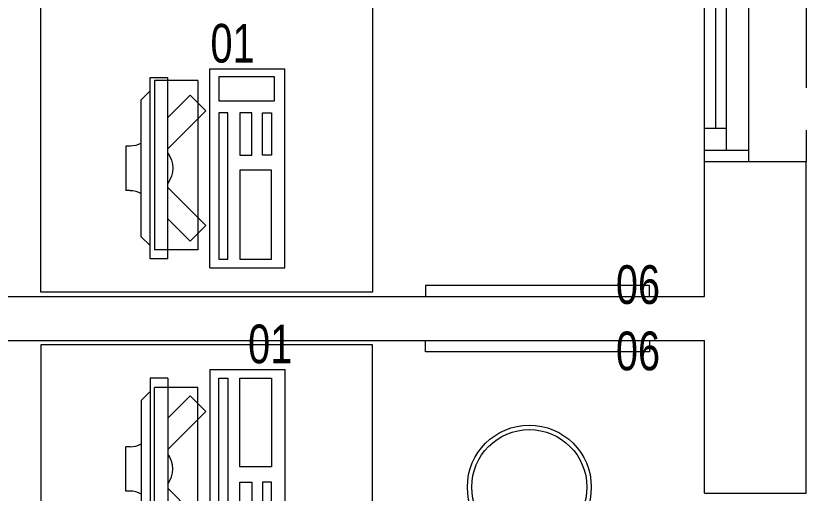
# Model space of a CAD drawing. Header units: millimetres. Extents: x -2143172 to 5255, y -610845 to 279739.
# Drawn here: x -1221947 to -1220161, y -14615 to -13535 of the extents above; entities that cross this region are included whole.
import ezdxf

# ---------------------------------------------------------------- set-up
doc = ezdxf.new("R2010")
doc.units = ezdxf.units.MM
doc.header["$LTSCALE"] = 30
doc.linetypes.add('HIDDEN', pattern=[9.525, 6.35, -3.175])
doc.linetypes.add('HIDDEN2', pattern=[0.1875, 0.125, -0.0625])
doc.layers.get('0').update_dxf_attribs({"lineweight": 5})
for name, color, linetype, lineweight in [('72_EGR_EQP_TAG', 142, 'Continuous', 5), ('Aluminum', 7, 'Continuous', 5), ('LOADING', 163, 'Continuous', 5), ('Proj', 7, 'HIDDEN2', 5), ('Walls', 32, 'Continuous', 5)]:
    doc.layers.add(name, color=color, linetype=linetype, lineweight=lineweight)
doc.styles.add('X3G_ENTITY_257CFD', font='swisscl.ttf', dxfattribs={"height": 200})

# ---------------------------------------------------------------- blocks, each defined once
blk = doc.blocks.new('ITCWLS1-P')
for p, q in [((-0.17, 0.45), (-0.17, 0)), ((-0.17, 0.45), (0, 0.45)), ((0, 0.45), (0, 0)), ((-0.2651, 0.43, 0), (-0.3051, 0.43, 0)), ((-0.3051, 0.43, 0), (-0.3051, 0.02, 0)), ((-0.2651, 0.43, 0), (-0.2651, 0.02, 0)), ((-0.1496, 0.4305), (-0.1291, 0.4305)), ((-0.1291, 0.4305), (-0.1291, 0.4089)), ((-0.3251, 0.38, 0), (-0.3051, 0.4, 0)), ((-0.3251, 0.38, 0), (-0.3251, 0.07, 0)), ((-0.3251, 0.07, 0), (-0.3051, 0.05, 0)), ((-0.3051, 0.02, 0), (-0.2651, 0.02, 0)), ((-0.17, 0), (0, 0))]:
    blk.add_line(p, q)
at = {"color": 8, "linetype": 'HIDDEN'}
for p, q in [((-0.197, 0.4094), (-0.295, 0.4094)), ((-0.295, 0.0264), (-0.295, 0.4094)), ((-0.197, 0.0264), (-0.197, 0.4094)), ((-0.197, 0.0264), (-0.295, 0.0264))]:
    blk.add_line(p, q, dxfattribs=at)
at = {"color": 1, "extrusion": (2.48281e-10, 3.18408e-10, -1)}
for p, q in [((-0.2651, 0.3395), (-0.2144, 0.3902)), ((-0.1791, 0.3548), (-0.2144, 0.3902)), ((-0.2651, 0.2688), (-0.1791, 0.3548))]:
    blk.add_line(p, q, dxfattribs=at)
at = {"color": 1}
for p, q in [((-0.3503, 0.275), (-0.3596, 0.275)), ((-0.3596, 0.175), (-0.3596, 0.275)), ((-0.3503, 0.175), (-0.3596, 0.175))]:
    blk.add_line(p, q, dxfattribs=at)
at = {"color": 1, "extrusion": (2.48281e-10, -3.18408e-10, -1)}
for p, q in [((-0.2651, 0.1812), (-0.1791, 0.0952)), ((-0.2651, 0.1105), (-0.2144, 0.0598)), ((-0.1791, 0.0952), (-0.2144, 0.0598))]:
    blk.add_line(p, q, dxfattribs=at)
blk.add_lwpolyline([(-0.1291, 0.4089), (-0.1291, 0.1), (-0.1496, 0.1), (-0.1496, 0.4305)])
for points in [[(-0.1019, 0.4305), (-0.0304, 0.4305), (-0.0304, 0.2294), (-0.1019, 0.2294)], [(-0.1019, 0.1954), (-0.0747, 0.1954), (-0.0747, 0.1), (-0.1019, 0.1)], [(-0.0304, 0.1954), (-0.0508, 0.1954), (-0.0508, 0.1), (-0.0304, 0.1)], [(-0.1496, 0.0727), (-0.0236, 0.0727), (-0.0236, 0.0182), (-0.1496, 0.0182)]]:
    blk.add_lwpolyline(points, close=True)
at = {"color": 250, "linetype": 'Continuous'}
for points in [[(-0.1496, 0.1), (-0.1496, 0.1), (-0.1496, 0.1), (-0.1496, 0.1), (-0.1496, 0.1), (-0.1496, 0.1), (-0.1496, 0.1), (-0.1496, 0.1), (-0.1496, 0.1)], [(-0.1496, 0.1), (-0.1496, 0.1), (-0.1496, 0.1), (-0.1496, 0.1), (-0.1496, 0.1), (-0.1496, 0.1), (-0.1496, 0.1), (-0.1496, 0.1), (-0.1496, 0.1), (-0.1496, 0.1), (-0.1496, 0.1), (-0.1496, 0.1), (-0.1496, 0.1), (-0.1496, 0.1), (-0.1496, 0.1), (-0.1496, 0.1), (-0.1496, 0.1), (-0.1496, 0.1)], [(-0.1496, 0.1), (-0.1496, 0.1), (-0.1496, 0.1), (-0.1496, 0.1), (-0.1496, 0.1), (-0.1496, 0.1), (-0.1496, 0.1), (-0.1496, 0.1), (-0.1496, 0.1), (-0.1496, 0.1)], [(-0.1496, 0.1), (-0.1496, 0.1), (-0.1496, 0.1), (-0.1496, 0.1), (-0.1496, 0.1), (-0.1496, 0.1), (-0.1496, 0.1)], [(-0.1496, 0.1), (-0.1496, 0.1), (-0.1496, 0.1), (-0.1496, 0.1), (-0.1496, 0.1), (-0.1496, 0.1), (-0.1496, 0.1), (-0.1496, 0.1), (-0.1496, 0.1), (-0.1496, 0.1)], [(-0.1496, 0.1), (-0.1496, 0.1), (-0.1496, 0.1), (-0.1496, 0.1), (-0.1496, 0.1), (-0.1496, 0.1), (-0.1496, 0.1), (-0.1496, 0.1), (-0.1496, 0.1), (-0.1496, 0.1), (-0.1496, 0.1), (-0.1496, 0.1), (-0.1496, 0.1), (-0.1496, 0.1), (-0.1496, 0.1)], [(-0.1496, 0.1), (-0.1496, 0.1), (-0.1496, 0.1), (-0.1496, 0.1), (-0.1496, 0.1), (-0.1496, 0.1), (-0.1496, 0.1), (-0.1496, 0.1), (-0.1496, 0.1), (-0.1496, 0.1)], [(-0.1496, 0.1), (-0.1496, 0.1), (-0.1496, 0.1), (-0.1496, 0.1), (-0.1496, 0.1), (-0.1496, 0.1), (-0.1496, 0.1), (-0.1496, 0.1), (-0.1496, 0.1), (-0.1496, 0.1)], [(-0.1496, 0.1), (-0.1496, 0.1), (-0.1496, 0.1), (-0.1496, 0.1), (-0.1496, 0.1), (-0.1496, 0.1), (-0.1496, 0.1), (-0.1496, 0.1), (-0.1496, 0.1), (-0.1496, 0.1), (-0.1496, 0.1), (-0.1496, 0.1), (-0.1496, 0.1), (-0.1496, 0.1), (-0.1496, 0.1), (-0.1496, 0.1), (-0.1496, 0.1), (-0.1496, 0.1), (-0.1496, 0.1), (-0.1496, 0.1), (-0.1496, 0.1), (-0.1496, 0.1), (-0.1496, 0.1), (-0.1496, 0.1), (-0.1496, 0.1), (-0.1496, 0.1), (-0.1496, 0.1), (-0.1496, 0.1), (-0.1496, 0.1), (-0.1496, 0.1), (-0.1496, 0.1), (-0.1496, 0.1), (-0.1496, 0.1), (-0.1496, 0.1), (-0.1496, 0.1), (-0.1496, 0.1), (-0.1496, 0.1), (-0.1496, 0.1), (-0.1496, 0.1), (-0.1496, 0.1), (-0.1496, 0.1), (-0.1496, 0.1), (-0.1496, 0.1), (-0.1496, 0.1), (-0.1496, 0.1), (-0.1496, 0.1), (-0.1496, 0.1), (-0.1496, 0.1), (-0.1496, 0.1), (-0.1496, 0.1), (-0.1496, 0.1), (-0.1496, 0.1), (-0.1496, 0.1), (-0.1496, 0.1)], [(-0.1496, 0.1), (-0.1496, 0.1), (-0.1496, 0.1), (-0.1496, 0.1), (-0.1496, 0.1), (-0.1496, 0.1), (-0.1496, 0.1), (-0.1496, 0.1), (-0.1496, 0.1), (-0.1496, 0.1), (-0.1496, 0.1), (-0.1496, 0.1), (-0.1496, 0.1), (-0.1496, 0.1), (-0.1496, 0.1), (-0.1496, 0.1), (-0.1496, 0.1), (-0.1496, 0.1), (-0.1496, 0.1), (-0.1496, 0.1), (-0.1496, 0.1), (-0.1496, 0.1), (-0.1496, 0.1), (-0.1496, 0.1), (-0.1496, 0.1), (-0.1496, 0.1), (-0.1496, 0.1), (-0.1496, 0.1), (-0.1496, 0.1), (-0.1496, 0.1), (-0.1496, 0.1), (-0.1496, 0.1), (-0.1496, 0.1), (-0.1496, 0.1), (-0.1496, 0.1), (-0.1496, 0.1), (-0.1496, 0.1), (-0.1496, 0.1), (-0.1496, 0.1), (-0.1496, 0.1), (-0.1496, 0.1), (-0.1496, 0.1), (-0.1496, 0.1), (-0.1496, 0.1), (-0.1496, 0.1), (-0.1496, 0.1), (-0.1496, 0.1), (-0.1496, 0.1), (-0.1496, 0.1), (-0.1496, 0.1), (-0.1496, 0.1), (-0.1496, 0.1), (-0.1496, 0.1), (-0.1496, 0.1), (-0.1496, 0.1), (-0.1496, 0.1), (-0.1496, 0.1), (-0.1496, 0.1), (-0.1496, 0.1), (-0.1496, 0.1), (-0.1496, 0.1), (-0.1496, 0.1), (-0.1496, 0.1), (-0.1496, 0.1), (-0.1496, 0.1), (-0.1496, 0.1), (-0.1496, 0.1), (-0.1496, 0.1), (-0.1496, 0.1), (-0.1496, 0.1), (-0.1496, 0.1), (-0.1496, 0.1), (-0.1496, 0.1), (-0.1496, 0.1), (-0.1496, 0.1), (-0.1496, 0.1), (-0.1496, 0.1), (-0.1496, 0.1), (-0.1496, 0.1), (-0.1496, 0.1), (-0.1496, 0.1), (-0.1496, 0.1), (-0.1496, 0.1), (-0.1496, 0.1), (-0.1496, 0.1), (-0.1496, 0.1), (-0.1496, 0.1), (-0.1496, 0.1), (-0.1496, 0.1)], [(-0.1496, 0.1), (-0.1496, 0.1), (-0.1496, 0.1), (-0.1496, 0.1), (-0.1496, 0.1), (-0.1496, 0.1), (-0.1496, 0.1), (-0.1496, 0.1), (-0.1496, 0.1), (-0.1496, 0.1), (-0.1496, 0.1), (-0.1496, 0.1)], [(-0.1496, 0.1), (-0.1496, 0.1), (-0.1496, 0.1), (-0.1496, 0.1), (-0.1496, 0.1), (-0.1496, 0.1), (-0.1496, 0.1)], [(-0.1496, 0.1), (-0.1496, 0.1), (-0.1496, 0.1), (-0.1496, 0.1), (-0.1496, 0.1), (-0.1496, 0.1), (-0.1496, 0.1), (-0.1496, 0.1), (-0.1496, 0.1), (-0.1496, 0.1), (-0.1496, 0.1), (-0.1496, 0.1), (-0.1496, 0.1), (-0.1496, 0.1), (-0.1496, 0.1), (-0.1496, 0.1), (-0.1496, 0.1)], [(-0.1496, 0.1), (-0.1496, 0.1), (-0.1496, 0.1), (-0.1496, 0.1), (-0.1496, 0.1), (-0.1496, 0.1), (-0.1496, 0.1), (-0.1496, 0.1), (-0.1496, 0.1), (-0.1496, 0.1), (-0.1496, 0.1), (-0.1496, 0.1), (-0.1496, 0.1), (-0.1496, 0.1), (-0.1496, 0.1), (-0.1496, 0.1), (-0.1496, 0.1), (-0.1496, 0.1), (-0.1496, 0.1), (-0.1496, 0.1), (-0.1496, 0.1), (-0.1496, 0.1), (-0.1496, 0.1), (-0.1496, 0.1), (-0.1496, 0.1), (-0.1496, 0.1), (-0.1496, 0.1), (-0.1496, 0.1), (-0.1496, 0.1), (-0.1496, 0.1), (-0.1496, 0.1), (-0.1496, 0.1), (-0.1496, 0.1), (-0.1496, 0.1), (-0.1496, 0.1), (-0.1496, 0.1), (-0.1496, 0.1), (-0.1496, 0.1), (-0.1496, 0.1), (-0.1496, 0.1), (-0.1496, 0.1), (-0.1496, 0.1), (-0.1496, 0.1), (-0.1496, 0.1), (-0.1496, 0.1), (-0.1496, 0.1), (-0.1496, 0.1), (-0.1496, 0.1), (-0.1496, 0.1), (-0.1496, 0.1), (-0.1496, 0.1), (-0.1496, 0.1), (-0.1496, 0.1), (-0.1496, 0.1), (-0.1496, 0.1), (-0.1496, 0.1), (-0.1496, 0.1), (-0.1496, 0.1), (-0.1496, 0.1), (-0.1496, 0.1), (-0.1496, 0.1), (-0.1496, 0.1), (-0.1496, 0.1), (-0.1496, 0.1), (-0.1496, 0.1), (-0.1496, 0.1), (-0.1496, 0.1), (-0.1496, 0.1), (-0.1496, 0.1), (-0.1496, 0.1), (-0.1496, 0.1), (-0.1496, 0.1), (-0.1496, 0.1), (-0.1496, 0.1), (-0.1496, 0.1), (-0.1496, 0.1), (-0.1496, 0.1), (-0.1496, 0.1), (-0.1496, 0.1), (-0.1496, 0.1), (-0.1496, 0.1), (-0.1496, 0.1), (-0.1496, 0.1), (-0.1496, 0.1), (-0.1496, 0.1), (-0.1496, 0.1), (-0.1496, 0.1), (-0.1496, 0.1), (-0.1496, 0.1), (-0.1496, 0.1), (-0.1496, 0.1), (-0.1496, 0.1), (-0.1496, 0.1), (-0.1496, 0.1), (-0.1496, 0.1), (-0.1496, 0.1), (-0.1496, 0.1), (-0.1496, 0.1), (-0.1496, 0.1), (-0.1496, 0.1), (-0.1496, 0.1), (-0.1496, 0.1), (-0.1496, 0.1), (-0.1496, 0.1), (-0.1496, 0.1), (-0.1496, 0.1), (-0.1496, 0.1), (-0.1496, 0.1), (-0.1496, 0.1), (-0.1496, 0.1), (-0.1496, 0.1)], [(-0.1496, 0.1), (-0.1496, 0.1), (-0.1496, 0.1), (-0.1496, 0.1), (-0.1496, 0.1), (-0.1496, 0.1), (-0.1496, 0.1), (-0.1496, 0.1)]]:
    blk.add_lwpolyline(points, dxfattribs=at)
for points in [[(-0.1496, 0.1), (-0.1496, 0.1), (-0.1496, 0.1), (-0.1496, 0.1), (-0.1496, 0.1), (-0.1496, 0.1), (-0.1496, 0.1), (-0.1496, 0.1), (-0.1496, 0.1), (-0.1496, 0.1), (-0.1496, 0.1), (-0.1496, 0.1), (-0.1496, 0.1), (-0.1496, 0.1), (-0.1496, 0.1), (-0.1496, 0.1), (-0.1496, 0.1), (-0.1496, 0.1), (-0.1496, 0.1), (-0.1496, 0.1), (-0.1496, 0.1), (-0.1496, 0.1), (-0.1496, 0.1), (-0.1496, 0.1), (-0.1496, 0.1), (-0.1496, 0.1), (-0.1496, 0.1), (-0.1496, 0.1), (-0.1496, 0.1), (-0.1496, 0.1), (-0.1496, 0.1), (-0.1496, 0.1), (-0.1496, 0.1), (-0.1496, 0.1), (-0.1496, 0.1), (-0.1496, 0.1), (-0.1496, 0.1), (-0.1496, 0.1), (-0.1496, 0.1), (-0.1496, 0.1), (-0.1496, 0.1), (-0.1496, 0.1), (-0.1496, 0.1), (-0.1496, 0.1), (-0.1496, 0.1), (-0.1496, 0.1), (-0.1496, 0.1), (-0.1496, 0.1), (-0.1496, 0.1), (-0.1496, 0.1), (-0.1496, 0.1), (-0.1496, 0.1), (-0.1496, 0.1), (-0.1496, 0.1), (-0.1496, 0.1), (-0.1496, 0.1), (-0.1496, 0.1), (-0.1496, 0.1), (-0.1496, 0.1), (-0.1496, 0.1), (-0.1496, 0.1), (-0.1496, 0.1), (-0.1496, 0.1), (-0.1496, 0.1), (-0.1496, 0.1), (-0.1496, 0.1), (-0.1496, 0.1), (-0.1496, 0.1), (-0.1496, 0.1), (-0.1496, 0.1), (-0.1496, 0.1), (-0.1496, 0.1), (-0.1496, 0.1), (-0.1496, 0.1), (-0.1496, 0.1), (-0.1496, 0.1), (-0.1496, 0.1), (-0.1496, 0.1), (-0.1496, 0.1), (-0.1496, 0.1), (-0.1496, 0.1), (-0.1496, 0.1), (-0.1496, 0.1), (-0.1496, 0.1), (-0.1496, 0.1), (-0.1496, 0.1), (-0.1496, 0.1), (-0.1496, 0.1), (-0.1496, 0.1), (-0.1496, 0.1), (-0.1496, 0.1), (-0.1496, 0.1), (-0.1496, 0.1), (-0.1496, 0.1), (-0.1496, 0.1), (-0.1496, 0.1), (-0.1496, 0.1), (-0.1496, 0.1), (-0.1496, 0.1), (-0.1496, 0.1), (-0.1496, 0.1), (-0.1496, 0.1), (-0.1496, 0.1), (-0.1496, 0.1), (-0.1496, 0.1), (-0.1496, 0.1), (-0.1496, 0.1), (-0.1496, 0.1), (-0.1496, 0.1), (-0.1496, 0.1), (-0.1496, 0.1), (-0.1496, 0.1), (-0.1496, 0.1), (-0.1496, 0.1), (-0.1496, 0.1), (-0.1496, 0.1), (-0.1496, 0.1), (-0.1496, 0.1), (-0.1496, 0.1), (-0.1496, 0.1), (-0.1496, 0.1), (-0.1496, 0.1), (-0.1496, 0.1), (-0.1496, 0.1), (-0.1496, 0.1), (-0.1496, 0.1), (-0.1496, 0.1), (-0.1496, 0.1), (-0.1496, 0.1), (-0.1496, 0.1), (-0.1496, 0.1), (-0.1496, 0.1), (-0.1496, 0.1), (-0.1496, 0.1), (-0.1496, 0.1), (-0.1496, 0.1), (-0.1496, 0.1), (-0.1496, 0.1), (-0.1496, 0.1), (-0.1496, 0.1), (-0.1496, 0.1), (-0.1496, 0.1), (-0.1496, 0.1), (-0.1496, 0.1), (-0.1496, 0.1), (-0.1496, 0.1), (-0.1496, 0.1), (-0.1496, 0.1), (-0.1496, 0.1), (-0.1496, 0.1), (-0.1496, 0.1), (-0.1496, 0.1), (-0.1496, 0.1), (-0.1496, 0.1), (-0.1496, 0.1), (-0.1496, 0.1), (-0.1496, 0.1), (-0.1496, 0.1), (-0.1496, 0.1), (-0.1496, 0.1), (-0.1496, 0.1), (-0.1496, 0.1), (-0.1496, 0.1), (-0.1496, 0.1), (-0.1496, 0.1), (-0.1496, 0.1), (-0.1496, 0.1), (-0.1496, 0.1), (-0.1496, 0.1), (-0.1496, 0.1), (-0.1496, 0.1), (-0.1496, 0.1), (-0.1496, 0.1), (-0.1496, 0.1), (-0.1496, 0.1), (-0.1496, 0.1), (-0.1496, 0.1), (-0.1496, 0.1), (-0.1496, 0.1), (-0.1496, 0.1), (-0.1496, 0.1), (-0.1496, 0.1), (-0.1496, 0.1), (-0.1496, 0.1), (-0.1496, 0.1), (-0.1496, 0.1), (-0.1496, 0.1), (-0.1496, 0.1), (-0.1496, 0.1), (-0.1496, 0.1), (-0.1496, 0.1), (-0.1496, 0.1), (-0.1496, 0.1), (-0.1496, 0.1), (-0.1496, 0.1), (-0.1496, 0.1), (-0.1496, 0.1), (-0.1496, 0.1), (-0.1496, 0.1), (-0.1496, 0.1), (-0.1496, 0.1), (-0.1496, 0.1), (-0.1496, 0.1), (-0.1496, 0.1), (-0.1496, 0.1), (-0.1496, 0.1), (-0.1496, 0.1), (-0.1496, 0.1), (-0.1496, 0.1), (-0.1496, 0.1), (-0.1496, 0.1), (-0.1496, 0.1), (-0.1496, 0.1), (-0.1496, 0.1), (-0.1496, 0.1), (-0.1496, 0.1), (-0.1496, 0.1), (-0.1496, 0.1), (-0.1496, 0.1), (-0.1496, 0.1), (-0.1496, 0.1), (-0.1496, 0.1), (-0.1496, 0.1), (-0.1496, 0.1), (-0.1496, 0.1), (-0.1496, 0.1), (-0.1496, 0.1), (-0.1496, 0.1), (-0.1496, 0.1), (-0.1496, 0.1), (-0.1496, 0.1), (-0.1496, 0.1), (-0.1496, 0.1), (-0.1496, 0.1), (-0.1496, 0.1), (-0.1496, 0.1), (-0.1496, 0.1), (-0.1496, 0.1), (-0.1496, 0.1), (-0.1496, 0.1), (-0.1496, 0.1), (-0.1496, 0.1), (-0.1496, 0.1), (-0.1496, 0.1), (-0.1496, 0.1), (-0.1496, 0.1), (-0.1496, 0.1), (-0.1496, 0.1), (-0.1496, 0.1), (-0.1496, 0.1), (-0.1496, 0.1), (-0.1496, 0.1), (-0.1496, 0.1), (-0.1496, 0.1), (-0.1496, 0.1), (-0.1496, 0.1), (-0.1496, 0.1), (-0.1496, 0.1), (-0.1496, 0.1), (-0.1496, 0.1), (-0.1496, 0.1), (-0.1496, 0.1), (-0.1496, 0.1), (-0.1496, 0.1), (-0.1496, 0.1), (-0.1496, 0.1), (-0.1496, 0.1), (-0.1496, 0.1), (-0.1496, 0.1), (-0.1496, 0.1), (-0.1496, 0.1), (-0.1496, 0.1), (-0.1496, 0.1), (-0.1496, 0.1), (-0.1496, 0.1), (-0.1496, 0.1), (-0.1496, 0.1)], [(-0.1496, 0.1), (-0.1496, 0.1), (-0.1496, 0.1), (-0.1496, 0.1), (-0.1496, 0.1), (-0.1496, 0.1), (-0.1496, 0.1), (-0.1496, 0.1), (-0.1496, 0.1), (-0.1496, 0.1), (-0.1496, 0.1), (-0.1496, 0.1), (-0.1496, 0.1), (-0.1496, 0.1), (-0.1496, 0.1), (-0.1496, 0.1), (-0.1496, 0.1), (-0.1496, 0.1), (-0.1496, 0.1), (-0.1496, 0.1), (-0.1496, 0.1), (-0.1496, 0.1), (-0.1496, 0.1), (-0.1496, 0.1), (-0.1496, 0.1), (-0.1496, 0.1), (-0.1496, 0.1), (-0.1496, 0.1), (-0.1496, 0.1), (-0.1496, 0.1), (-0.1496, 0.1), (-0.1496, 0.1), (-0.1496, 0.1), (-0.1496, 0.1), (-0.1496, 0.1), (-0.1496, 0.1), (-0.1496, 0.1), (-0.1496, 0.1), (-0.1496, 0.1), (-0.1496, 0.1), (-0.1496, 0.1), (-0.1496, 0.1), (-0.1496, 0.1), (-0.1496, 0.1), (-0.1496, 0.1), (-0.1496, 0.1), (-0.1496, 0.1), (-0.1496, 0.1), (-0.1496, 0.1), (-0.1496, 0.1), (-0.1496, 0.1), (-0.1496, 0.1), (-0.1496, 0.1), (-0.1496, 0.1), (-0.1496, 0.1), (-0.1496, 0.1), (-0.1496, 0.1), (-0.1496, 0.1), (-0.1496, 0.1), (-0.1496, 0.1), (-0.1496, 0.1), (-0.1496, 0.1), (-0.1496, 0.1), (-0.1496, 0.1), (-0.1496, 0.1), (-0.1496, 0.1), (-0.1496, 0.1), (-0.1496, 0.1), (-0.1496, 0.1), (-0.1496, 0.1), (-0.1496, 0.1), (-0.1496, 0.1), (-0.1496, 0.1), (-0.1496, 0.1), (-0.1496, 0.1), (-0.1496, 0.1), (-0.1496, 0.1), (-0.1496, 0.1), (-0.1496, 0.1), (-0.1496, 0.1), (-0.1496, 0.1), (-0.1496, 0.1), (-0.1496, 0.1), (-0.1496, 0.1), (-0.1496, 0.1), (-0.1496, 0.1), (-0.1496, 0.1), (-0.1496, 0.1), (-0.1496, 0.1), (-0.1496, 0.1), (-0.1496, 0.1), (-0.1496, 0.1), (-0.1496, 0.1), (-0.1496, 0.1), (-0.1496, 0.1), (-0.1496, 0.1), (-0.1496, 0.1), (-0.1496, 0.1), (-0.1496, 0.1), (-0.1496, 0.1), (-0.1496, 0.1), (-0.1496, 0.1), (-0.1496, 0.1), (-0.1496, 0.1), (-0.1496, 0.1), (-0.1496, 0.1), (-0.1496, 0.1), (-0.1496, 0.1), (-0.1496, 0.1), (-0.1496, 0.1), (-0.1496, 0.1), (-0.1496, 0.1), (-0.1496, 0.1), (-0.1496, 0.1), (-0.1496, 0.1), (-0.1496, 0.1), (-0.1496, 0.1), (-0.1496, 0.1), (-0.1496, 0.1), (-0.1496, 0.1), (-0.1496, 0.1), (-0.1496, 0.1), (-0.1496, 0.1), (-0.1496, 0.1), (-0.1496, 0.1), (-0.1496, 0.1), (-0.1496, 0.1), (-0.1496, 0.1), (-0.1496, 0.1), (-0.1496, 0.1), (-0.1496, 0.1), (-0.1496, 0.1), (-0.1496, 0.1), (-0.1496, 0.1), (-0.1496, 0.1), (-0.1496, 0.1), (-0.1496, 0.1), (-0.1496, 0.1), (-0.1496, 0.1), (-0.1496, 0.1), (-0.1496, 0.1), (-0.1496, 0.1), (-0.1496, 0.1), (-0.1496, 0.1), (-0.1496, 0.1), (-0.1496, 0.1), (-0.1496, 0.1), (-0.1496, 0.1), (-0.1496, 0.1), (-0.1496, 0.1), (-0.1496, 0.1), (-0.1496, 0.1), (-0.1496, 0.1), (-0.1496, 0.1), (-0.1496, 0.1), (-0.1496, 0.1), (-0.1496, 0.1), (-0.1496, 0.1), (-0.1496, 0.1), (-0.1496, 0.1), (-0.1496, 0.1), (-0.1496, 0.1), (-0.1496, 0.1), (-0.1496, 0.1), (-0.1496, 0.1), (-0.1496, 0.1), (-0.1496, 0.1), (-0.1496, 0.1), (-0.1496, 0.1), (-0.1496, 0.1), (-0.1496, 0.1), (-0.1496, 0.1), (-0.1496, 0.1), (-0.1496, 0.1), (-0.1496, 0.1), (-0.1496, 0.1), (-0.1496, 0.1), (-0.1496, 0.1), (-0.1496, 0.1), (-0.1496, 0.1), (-0.1496, 0.1), (-0.1496, 0.1), (-0.1496, 0.1), (-0.1496, 0.1), (-0.1496, 0.1), (-0.1496, 0.1), (-0.1496, 0.1), (-0.1496, 0.1), (-0.1496, 0.1), (-0.1496, 0.1), (-0.1496, 0.1), (-0.1496, 0.1), (-0.1496, 0.1), (-0.1496, 0.1), (-0.1496, 0.1), (-0.1496, 0.1), (-0.1496, 0.1), (-0.1496, 0.1), (-0.1496, 0.1), (-0.1496, 0.1), (-0.1496, 0.1), (-0.1496, 0.1), (-0.1496, 0.1), (-0.1496, 0.1), (-0.1496, 0.1), (-0.1496, 0.1), (-0.1496, 0.1), (-0.1496, 0.1), (-0.1496, 0.1), (-0.1496, 0.1), (-0.1496, 0.1), (-0.1496, 0.1), (-0.1496, 0.1), (-0.1496, 0.1)], [(-0.1496, 0.1), (-0.1496, 0.1), (-0.1496, 0.1), (-0.1496, 0.1), (-0.1496, 0.1), (-0.1496, 0.1), (-0.1496, 0.1), (-0.1496, 0.1), (-0.1496, 0.1), (-0.1496, 0.1), (-0.1496, 0.1), (-0.1496, 0.1), (-0.1496, 0.1), (-0.1496, 0.1), (-0.1496, 0.1), (-0.1496, 0.1), (-0.1496, 0.1), (-0.1496, 0.1), (-0.1496, 0.1), (-0.1496, 0.1), (-0.1496, 0.1), (-0.1496, 0.1), (-0.1496, 0.1), (-0.1496, 0.1), (-0.1496, 0.1), (-0.1496, 0.1), (-0.1496, 0.1), (-0.1496, 0.1), (-0.1496, 0.1), (-0.1496, 0.1), (-0.1496, 0.1), (-0.1496, 0.1), (-0.1496, 0.1), (-0.1496, 0.1), (-0.1496, 0.1), (-0.1496, 0.1), (-0.1496, 0.1), (-0.1496, 0.1), (-0.1496, 0.1), (-0.1496, 0.1), (-0.1496, 0.1), (-0.1496, 0.1), (-0.1496, 0.1), (-0.1496, 0.1), (-0.1496, 0.1), (-0.1496, 0.1), (-0.1496, 0.1), (-0.1496, 0.1), (-0.1496, 0.1), (-0.1496, 0.1), (-0.1496, 0.1), (-0.1496, 0.1), (-0.1496, 0.1), (-0.1496, 0.1), (-0.1496, 0.1), (-0.1496, 0.1), (-0.1496, 0.1), (-0.1496, 0.1), (-0.1496, 0.1), (-0.1496, 0.1), (-0.1496, 0.1), (-0.1496, 0.1), (-0.1496, 0.1), (-0.1496, 0.1), (-0.1496, 0.1), (-0.1496, 0.1), (-0.1496, 0.1), (-0.1496, 0.1), (-0.1496, 0.1), (-0.1496, 0.1), (-0.1496, 0.1), (-0.1496, 0.1), (-0.1496, 0.1), (-0.1496, 0.1), (-0.1496, 0.1), (-0.1496, 0.1), (-0.1496, 0.1), (-0.1496, 0.1), (-0.1496, 0.1), (-0.1496, 0.1), (-0.1496, 0.1), (-0.1496, 0.1), (-0.1496, 0.1), (-0.1496, 0.1), (-0.1496, 0.1), (-0.1496, 0.1), (-0.1496, 0.1), (-0.1496, 0.1), (-0.1496, 0.1), (-0.1496, 0.1), (-0.1496, 0.1), (-0.1496, 0.1), (-0.1496, 0.1), (-0.1496, 0.1), (-0.1496, 0.1), (-0.1496, 0.1), (-0.1496, 0.1), (-0.1496, 0.1), (-0.1496, 0.1), (-0.1496, 0.1), (-0.1496, 0.1), (-0.1496, 0.1), (-0.1496, 0.1), (-0.1496, 0.1), (-0.1496, 0.1), (-0.1496, 0.1), (-0.1496, 0.1), (-0.1496, 0.1), (-0.1496, 0.1), (-0.1496, 0.1), (-0.1496, 0.1), (-0.1496, 0.1), (-0.1496, 0.1), (-0.1496, 0.1), (-0.1496, 0.1), (-0.1496, 0.1), (-0.1496, 0.1), (-0.1496, 0.1), (-0.1496, 0.1), (-0.1496, 0.1), (-0.1496, 0.1), (-0.1496, 0.1), (-0.1496, 0.1), (-0.1496, 0.1), (-0.1496, 0.1), (-0.1496, 0.1), (-0.1496, 0.1), (-0.1496, 0.1), (-0.1496, 0.1), (-0.1496, 0.1), (-0.1496, 0.1), (-0.1496, 0.1), (-0.1496, 0.1), (-0.1496, 0.1), (-0.1496, 0.1), (-0.1496, 0.1), (-0.1496, 0.1), (-0.1496, 0.1), (-0.1496, 0.1), (-0.1496, 0.1), (-0.1496, 0.1), (-0.1496, 0.1), (-0.1496, 0.1), (-0.1496, 0.1), (-0.1496, 0.1), (-0.1496, 0.1), (-0.1496, 0.1), (-0.1496, 0.1), (-0.1496, 0.1), (-0.1496, 0.1), (-0.1496, 0.1), (-0.1496, 0.1), (-0.1496, 0.1), (-0.1496, 0.1), (-0.1496, 0.1), (-0.1496, 0.1), (-0.1496, 0.1), (-0.1496, 0.1), (-0.1496, 0.1), (-0.1496, 0.1), (-0.1496, 0.1), (-0.1496, 0.1), (-0.1496, 0.1), (-0.1496, 0.1), (-0.1496, 0.1), (-0.1496, 0.1), (-0.1496, 0.1), (-0.1496, 0.1), (-0.1496, 0.1), (-0.1496, 0.1), (-0.1496, 0.1), (-0.1496, 0.1), (-0.1496, 0.1), (-0.1496, 0.1), (-0.1496, 0.1), (-0.1496, 0.1), (-0.1496, 0.1), (-0.1496, 0.1), (-0.1496, 0.1), (-0.1496, 0.1), (-0.1496, 0.1), (-0.1496, 0.1), (-0.1496, 0.1), (-0.1496, 0.1), (-0.1496, 0.1), (-0.1496, 0.1), (-0.1496, 0.1), (-0.1496, 0.1), (-0.1496, 0.1), (-0.1496, 0.1), (-0.1496, 0.1), (-0.1496, 0.1), (-0.1496, 0.1), (-0.1496, 0.1), (-0.1496, 0.1), (-0.1496, 0.1), (-0.1496, 0.1), (-0.1496, 0.1), (-0.1496, 0.1), (-0.1496, 0.1), (-0.1496, 0.1), (-0.1496, 0.1), (-0.1496, 0.1), (-0.1496, 0.1), (-0.1496, 0.1), (-0.1496, 0.1), (-0.1496, 0.1), (-0.1496, 0.1), (-0.1496, 0.1), (-0.1496, 0.1), (-0.1496, 0.1), (-0.1496, 0.1), (-0.1496, 0.1), (-0.1496, 0.1), (-0.1496, 0.1), (-0.1496, 0.1), (-0.1496, 0.1), (-0.1496, 0.1), (-0.1496, 0.1)]]:
    blk.add_lwpolyline(points, close=True, dxfattribs=at)
at = {"color": 1}
for centre, radius, start, end in [((-0.3503, 0.325), 0.05, 270, 300.3093), ((-0.3089, 0.225), 0.0556, 321.9431, 38.0569), ((-0.3503, 0.125), 0.05, 59.6907, 90)]:
    blk.add_arc(centre, radius, start, end, dxfattribs=at)
blk = doc.blocks.new('WM00001-P')
blk.add_circle((0, 0), 0.14)
at = {"color": 8}
blk.add_circle((0, 0), 0.13, dxfattribs=at)

msp = doc.modelspace()

# ---------------------------------------------------------------- linework, layer by layer
at = {"layer": 'Aluminum'}
for p, q in [((-1220390.9, -13864.7), (-1220390.9, -12364.7)), ((-1220290.9, -13864.7), (-1220290.9, -12364.7)), ((-1220340.9, -13839.7), (-1220340.9, -12389.7)), ((-1220365.9, -12439.7), (-1220365.9, -13789.7)), ((-1220340.9, -13789.7), (-1220390.9, -13789.7)), ((-1220290.9, -13839.7), (-1220390.9, -13839.7))]:
    msp.add_line(p, q, dxfattribs=at)
at = {"layer": 'LOADING', "elevation": -0.1}
for points in [[(-1221140.9, -14160.1), (-1221890.9, -14160.1), (-1221890.9, -12660.1), (-1221140.9, -12660.1)], [(-1221140.9, -14279.3), (-1221890.9, -14279.3), (-1221890.9, -15779.3), (-1221140.9, -15779.3)]]:
    msp.add_lwpolyline(points, close=True, dxfattribs=at)
for points in [[(-1220515.2, -14169.7), (-1220515.2, -14144.7), (-1221021.2, -14144.7), (-1221021.2, -14169.7), (-1220515.2, -14169.7)], [(-1220515.2, -14269.7), (-1220515.2, -14294.7), (-1221021.2, -14294.7), (-1221021.2, -14269.7), (-1220515.2, -14269.7)]]:
    msp.add_lwpolyline(points, dxfattribs=at)
at = {"layer": 'Proj', "linetype": 'HIDDEN'}
msp.add_line((-1220160.9, -12364.7), (-1220160.9, -13864.7), dxfattribs=at)
at = {"layer": 'Walls'}
for p, q in [((-1220390.9, -14169.7), (-1220390.9, -13864.7)), ((-1220390.9, -13864.7), (-1220160.9, -13864.7)), ((-1220160.9, -14614.7), (-1220160.9, -13864.7)), ((-1223890.9, -14169.7), (-1220390.9, -14169.7)), ((-1223890.9, -14269.7), (-1220390.9, -14269.7)), ((-1220390.9, -14614.7), (-1220390.9, -14269.7)), ((-1220390.9, -14614.7), (-1220160.9, -14614.7))]:
    msp.add_line(p, q, dxfattribs=at)

# ---------------------------------------------------------------- block references
at = {"layer": 'LOADING', "extrusion": (8.01373e-06, -1.93993e-16, 1), "xscale": -1000.000000000012, "yscale": 1000.000000000012, "zscale": 1000.000000000012, "rotation": 180}
msp.add_blockref('ITCWLS1-P', (-1221339, -13654.7, -9.9), dxfattribs=at)
at = {"layer": 'LOADING', "extrusion": (8.01373e-06, 1.93993e-16, 1), "xscale": 1000.000000000012, "yscale": 1000.000000000012, "zscale": 1000.000000000012}
msp.add_blockref('ITCWLS1-P', (-1221339, -14784.8, -9.9), dxfattribs=at)
at = {"layer": 'LOADING', "extrusion": (-2.26467e-18, 2.24019e-05, -1), "xscale": -1000, "yscale": 1000, "zscale": 1000, "rotation": 269.9999999999999}
msp.add_blockref('WM00001-P', (1220786.7, -14600.8, -0.2), dxfattribs=at)

# ---------------------------------------------------------------- texts
at = {"layer": '72_EGR_EQP_TAG', "char_height": 87.47, "attachment_point": 2, "style": 'X3G_ENTITY_257CFD'}
for s, insert in [('01', (-1221457.5, -13553.3, -0.1)), ('06', (-1220541.1, -14099.2, -0.1)), ('01', (-1221372.5, -14233.4, -0.1)), ('06', (-1220541.1, -14249.2, -0.1))]:
    msp.add_mtext(s, dxfattribs=dict(at, insert=insert))

doc.saveas('drawing.dxf')
